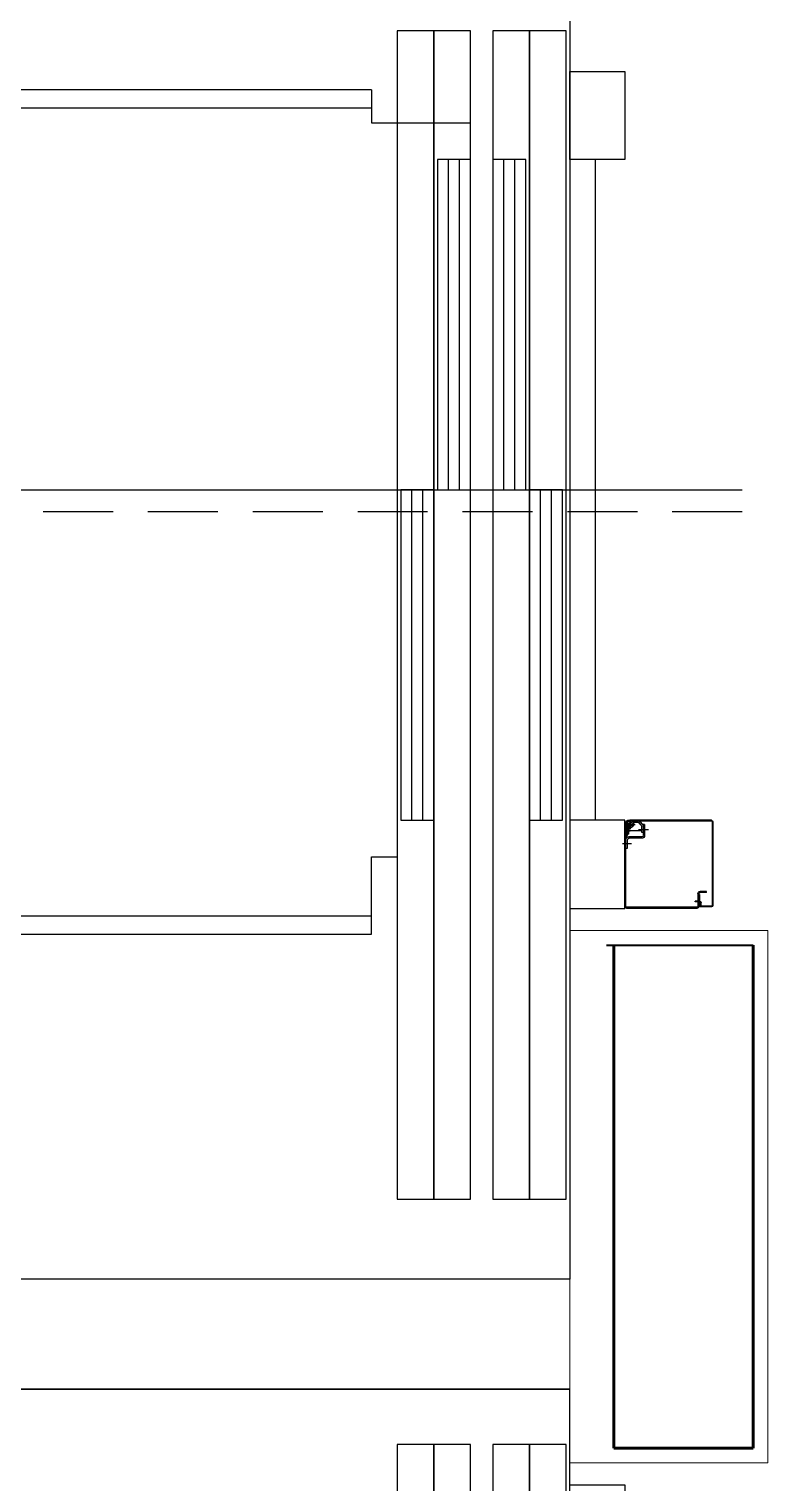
# Model space of a CAD drawing. Header units: centimetres. Extents: x 4942 to 11683, y -41622 to -36787.
# Drawn here: x 10341.3 to 10442, y -38134.8 to -37936.8 of the extents above; entities that cross this region are included whole.
import ezdxf

# ---------------------------------------------------------------- set-up
doc = ezdxf.new("R2010")
doc.units = ezdxf.units.CM
doc.header["$LTSCALE"] = 0.75
doc.header["$MEASUREMENT"] = 0
doc.linetypes.add('B2-B3 CEKIRDEK$0$DASHED', pattern=[19.05, 12.7, -6.35])
for name, color, linetype, lineweight in [('A-Bims Duvar', 162, 'Continuous', 40), ('A-Sıva', 71, 'Continuous', 15), ('YENİ DUVAR', 230, 'Continuous', 60)]:
    doc.layers.add(name, color=color, linetype=linetype, lineweight=lineweight)
for name, color, linetype in [('A_Bodrum Şaft', 240, 'Continuous'), ('B2-B3 CEKIRDEK$0$V_DUVAR', 3, 'Continuous'), ('B2-B3 CEKIRDEK$0$V_KONST2', 180, 'Continuous')]:
    doc.layers.add(name, color=color, linetype=linetype)

# ---------------------------------------------------------------- blocks, each defined once
blk = doc.blocks.new('B2-B3 CEKIRDEK$0$TOOLBOX_FrontDoors_0')
blk.add_line((-450, -140), (450, -140))
for points in [[(625, 80), (625, 130), (-966, 130), (-966, 80)], [(0, 80), (0, 125), (-450, 125), (-450, 80)], [(625, 30), (625, 80), (-966, 80), (-966, 30)], [(450, 30), (450, 75), (0, 75), (0, 30)], [(625, -50), (625, 0), (-966, 0), (-966, -50)], [(450, -45), (450, 0), (0, 0), (0, -45)], [(625, -100), (625, -50), (-966, -50), (-966, -100)], [(0, -95), (0, -50), (-450, -50), (-450, -95)], [(-450, -105), (-570, -105), (-570, -180), (-450, -180)], [(450, -105), (570, -105), (570, -180), (450, -180)]]:
    blk.add_lwpolyline(points, close=True)
for points in [[(-450, 110), (0, 110)], [(-450, 95), (0, 95)], [(0, 60), (450, 60)], [(0, 45), (450, 45)], [(0, -15), (450, -15)], [(0, -30), (450, -30)], [(-450, -65), (0, -65)], [(-450, -80), (0, -80)]]:
    blk.add_lwpolyline(points)
blk = doc.blocks.new('B2-B3 CEKIRDEK$0$MAP120_50001159_FrameMounting')
at = {"ltscale": 5}
for p, q in [((-107.5, 0), (-107.5, -1.5)), ((-3, 0), (-107.5, 0)), ((-120, -4), (-120, -118)), ((-120, -10.5), (-120, -8.5)), ((-120, -8.5), (-120, -8.5)), ((-120, -8.8), (-120, -8.8)), ((-120, -10.5), (-120, -10.5)), ((-120, -117.6), (-120, -10.5)), ((-120, -10.8), (-120, -10.8)), ((-119, -4), (-119, -118)), ((-119, -5.5), (-118.5, -5.5)), ((-119, -10.5), (-119, -10.5)), ((-119, -18), (-119, -18.6)), ((-100.3, -2), (-118, -2)), ((-116, -3), (-118, -3)), ((-117, -18), (-117, -11.4)), ((-113.4, -22.4), (-116.4, -19.4)), ((-116, -2), (-116, -3.5)), ((-100.3, -3.5), (-116, -3.5)), ((-115.9, -5.5), (-110.7, -5.5)), ((-110.3, -5.5), (-106, -5.5)), ((-3, -1.5), (-107.5, -1.5)), ((-106, -5.5), (-106, -23)), ((-98.6, -0.9), (-99.2, -1.6)), ((-97.5, -1.9), (-98.2, -2.6)), ((-97.5, -23), (-97.5, -5.5)), ((-95.5, -23), (-95.5, -5.5)), ((-82, -3.5), (-93.5, -3.5)), ((-82.1, -3.5), (-93.5, -3.5)), ((-82, -3.5), (-93.5, -3.5)), ((-82, -1.5), (-82, -3.5)), ((-1.5, -98), (-1.5, -3)), ((0, -98), (0, -3)), ((-117.8, -20.8), (-114.8, -23.8)), ((-114, -27), (-114, -25)), ((-114, -25), (-99.5, -25)), ((-114, -27), (-99.5, -27)), ((-103.1, -23), (-112, -23)), ((-103.1, -25), (-103.1, -23)), ((-10, -99.5), (-10, -96)), ((-9, -96), (-10, -96)), ((-9, -99.5), (-9, -96)), ((-120, -118), (-120, -117.6)), ((-120, -117.6), (-120, -117.6)), ((-23, -111.5), (-23, -102.5)), ((-23, -111.5), (-23, -102.5)), ((-23, -111.5), (-23, -111.5)), ((-21.5, -111.5), (-23, -111.5)), ((-21.5, -111.5), (-21.5, -102.5)), ((-20, -99.5), (-19.6, -99.5)), ((-20, -101), (-3, -101)), ((-19.6, -99.5), (-3, -99.5)), ((-19, -101), (-19, -102)), ((-19, -102), (-10, -102)), ((-10, -102), (-10, -101)), ((-9, -102), (-9, -101)), ((-9, -102), (-4, -102)), ((-4, -103), (-8, -103)), ((-4, -104), (-8, -104)), ((-3, -103), (-3, -103.3)), ((-3, -118), (-3, -105)), ((-2, -118), (-2, -103)), ((-2, -118), (-2, -118)), ((-118, -119), (-4, -119)), ((-118, -120), (-4, -120)), ((-117.5, -120), (-118, -120)), ((-117.5, -120), (-117.5, -120))]:
    blk.add_line(p, q, dxfattribs=at)
at = {"ltscale": 15}
for p, q in [((-88, -9.1), (-88, 3.2)), ((-108, -7.6), (-120.8, -7.6)), ((-114.4, -1.2), (-114.4, -14)), ((-101, -3.5), (-114.4, -3.5)), ((-114.4, -5), (-101, -5)), ((-110.4, -5.3), (-112.1, -6.3)), ((-107, -32.1), (-107, -18.6)), ((-105, -7.5), (-105, -1.1)), ((-101, -5), (-101, -3.5))]:
    blk.add_line(p, q, dxfattribs=at)
at = {"ltscale": 5}
for centre, radius, start, end in [((-96.4, -3), 3, 90, 135), ((-3, -3), 3, 0, 90), ((-118, -4), 2, 90, 180), ((-118, -4), 1, 90, 180), ((-115, -18), 4, 180, 225), ((-115, -18), 2, 180, 225), ((-100.3, -0.5), 1.5, 270, 315), ((-100.3, -0.5), 3, 270, 315), ((-93.5, -5.5), 4, 90, 180), ((-96.4, -3), 1.5, 90, 135), ((-93.5, -5.5), 2, 90, 180), ((-3, -3), 1.5, 0, 90), ((-112, -21), 4, 225, 270), ((-112, -21), 2, 225, 270), ((-99.5, -23), 4, 270, 0), ((-99.5, -23), 2, 270, 0), ((-3, -98), 3, 270, 0), ((-3, -98), 1.5, 270, 0), ((-118, -118), 2, 180, 270), ((-118, -118), 2, 180, 270), ((-118, -118), 1, 180, 270), ((-20, -102.5), 3, 90, 180), ((-20, -102.5), 3, 147.8705, 180), ((-20, -102.5), 1.5, 90, 180), ((-8, -102), 2, 180, 270), ((-8, -102), 1, 180, 270), ((-4, -103), 2, 0, 90), ((-4, -103), 1, 0, 90), ((-4, -105), 2, 0, 90), ((-4, -105), 1, 0, 90), ((-4, -118), 2, 270, 0), ((-4, -118), 1, 270, 0), ((-4, -118), 2, 270, 0)]:
    blk.add_arc(centre, radius, start, end, dxfattribs=at)
at = {"ltscale": 15}
for centre, radius, start, end in [((-114.4, -7.6), 4.6, 110.3697, 30), ((-114.4, -7.6), 2.6, 90, 30), ((-114.4, -2.5), 2.41e-14, 45, 135), ((-114.4, -2.5), 2.41e-14, 45, 135)]:
    blk.add_arc(centre, radius, start, end, dxfattribs=at)
blk = doc.blocks.new('B2-B3 CEKIRDEK$0$asansor')
at = {"linetype": 'B2-B3 CEKIRDEK$0$DASHED'}
blk.add_line((-57.5, -263), (-57.5, 27), dxfattribs=at)
for p, q in [((-115, -212.5), (-115, 0)), ((0, 0), (0, -212.5)), ((-112.5, -212.5), (-112.5, -2.5)), ((-2.5, -2.5), (-2.5, -212.5)), ((-60.5, -117.5), (-60.5, -263))]:
    blk.add_line(p, q)
for points in [[(-115, -212.5), (-110.5, -212.5), (-110.5, -226)], [(0, -212.5), (-10.5, -212.5), (-10.5, -216)]]:
    blk.add_lwpolyline(points)
at = {"extrusion": (0, 0, -1), "xscale": 0.1, "yscale": 0.1, "zscale": -0.1}
blk.add_blockref('B2-B3 CEKIRDEK$0$TOOLBOX_FrontDoors_0', (60.5, -229), dxfattribs=at)
at = {"xscale": 0.1, "yscale": 0.1, "zscale": 0.1}
blk.add_blockref('B2-B3 CEKIRDEK$0$MAP120_50001159_FrameMounting', (-3.5, -247), dxfattribs=at)

msp = doc.modelspace()

# ---------------------------------------------------------------- linework, layer by layer
at = {"layer": 'A-Bims Duvar'}
msp.add_lwpolyline([(10420, -38061.55), (10440, -38061.55)], dxfattribs=at)
at = {"layer": 'A-Sıva'}
msp.add_line((10415, -38059.55), (10415, -38132.06), dxfattribs=at)
for points in [[(10415, -38059.55), (10442, -38059.55)], [(10442, -38132.05), (10442, -38059.55)], [(10415, -38061.55), (10415, -38061.55)], [(10415, -38132.05), (10442, -38132.05)]]:
    msp.add_lwpolyline(points, dxfattribs=at)
at = {"layer": 'A_Bodrum Şaft'}
for points in [[(10150, -37929.55), (10415, -37929.55), (10415, -38107.06), (10150, -38107.06)], [(10415, -38122.06), (10150, -38122.06), (10150, -38299.55), (10415, -38299.55)]]:
    msp.add_lwpolyline(points, close=True, dxfattribs=at)
at = {"layer": 'B2-B3 CEKIRDEK$0$V_DUVAR'}
for p, q in [((10415, -38107.05), (10150, -38107.05)), ((10415, -38122.05), (10150, -38122.05))]:
    msp.add_line(p, q, dxfattribs=at)
at = {"layer": 'YENİ DUVAR'}
for p, q in [((10421, -38061.55), (10421, -38130.05)), ((10440, -38061.55), (10440, -38130.05))]:
    msp.add_line(p, q, dxfattribs=at)
msp.add_lwpolyline([(10421, -38130.05), (10440, -38130.05)], dxfattribs=at)

# ---------------------------------------------------------------- block references
at = {"layer": 'B2-B3 CEKIRDEK$0$V_KONST2', "xscale": -1, "rotation": 89.99999999999993}
for p in [(10175.5, -38060.05), (10175.5, -38252.55)]:
    msp.add_blockref('B2-B3 CEKIRDEK$0$asansor', p, dxfattribs=at)

doc.saveas('drawing.dxf')
